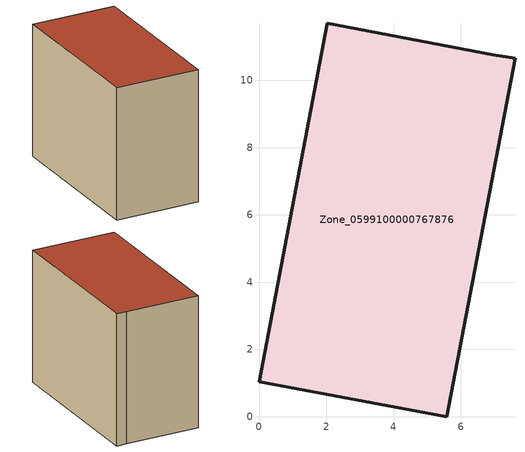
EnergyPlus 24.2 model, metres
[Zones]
Zone_0599100000767876
 floor ground (C_G): 2.03,11.7 6.95,10.76 7.61,10.66 5.58,0 0,1.03 z0
 wall outside (C_F): 6.95,10.76 2.03,11.7 0,1.03 5.58,0 7.61,10.66 6.95,10.76 z0:8.81
 roof outside (C_R): 0,1.03 5.58,0 7.61,10.66 6.95,10.76 2.03,11.7 z8.81
[BUILDING]
Pand.0599100000767876: North Axis=0; Terrain=City; Loads Convergence Tolerance Value=0.04; Temperature Convergence Tolerance Value=0.4; Solar Distribution=FullExterior; Maximum Number of Warmup Days=25; Minimum Number of Warmup Days=1
[Site:Location]
Rotterdam.The.Hague.AP_ZH_NLD Design_Conditions: Latitude=51.96; Longitude=4.45; Time Zone=1; Elevation=-4.5
[SITE:GROUNDTEMPERATURE:BUILDINGSURFACE]
18, 18, 18, 18, 18, 18, 18, 18, 18, 18, 18, 18
[MATERIAL] Thermal Absorptance=0.9; Solar Absorptance=0.7; Visible Absorptance=0.7
Name | Roughness | Thickness | Conductivity | Density | Specific Heat
G.TC.2006-2014 | MediumSmooth | 0.15 | 0.06 | 540 | 1210
F.TC.2006-2014 | Rough | 0.3 | 0.12 | 1920 | 840
R.TC.2006-2014 | MediumRough | 0.2 | 0.08 | 1500 | 1000
[CONSTRUCTION]
C_G: G.TC.2006-2014
C_F: F.TC.2006-2014
C_R: R.TC.2006-2014
[ZONE]
Zone_0599100000767876: Type=1; Multiplier=1; Ceiling Height=Autocalculate; Volume=Autocalculate; Floor Area=autocalculate; Part of Total Floor Area=Yes
[ZONEINFILTRATION:DESIGNFLOWRATE]
Infil_Zone_0599100000767876: Zone or ZoneList or Space or SpaceList=Zone_0599100000767876; Schedule=AlwaysOn; Design Flow Rate Calculation Method=Flow/Area; Flow Rate per Floor Area=0.0015; Constant Term Coefficient=1; Temperature Term Coefficient=0; Velocity Term Coefficient=0; Velocity Squared Term Coefficient=0
[HVACTEMPLATE:ZONE:IDEALLOADSAIRSYSTEM]
Zone_0599100000767876: Maximum Heating Supply Air Temperature=50; Minimum Cooling Supply Air Temperature=13; Maximum Heating Supply Air Humidity Ratio=0.0156; Minimum Cooling Supply Air Humidity Ratio=0.0077; Heating Limit=NoLimit; Cooling Limit=NoLimit; Dehumidification Control Type=ConstantSensibleHeatRatio; Cooling Sensible Heat Ratio=0.7; Dehumidification Setpoint=60; Humidification Control Type=None; Humidification Setpoint=30; Outdoor Air Method=None; Outdoor Air Flow Rate per Person=0.00944; Outdoor Air Flow Rate per Zone Floor Area=0; Outdoor Air Flow Rate per Zone=0; Demand Controlled Ventilation Type=None; Outdoor Air Economizer Type=NoEconomizer; Heat Recovery Type=None; Sensible Heat Recovery Effectiveness=0.7; Latent Heat Recovery Effectiveness=0.65
[ZONECONTROL:THERMOSTAT]
ThermostatControl_Zone_0599100000767876: Zone or ZoneList=Zone_0599100000767876; Control Type Schedule=DualSetpointControlType; Control 1=Thermostat_Zone_0599100000767876; Temperature Difference Between Cutout And Setpoint=0
[THERMOSTATSETPOINT:DUALSETPOINT]
Thermostat_Zone_0599100000767876: Heating Setpoint Temperature Schedule=HeatingSetpoint_Zone_0599100000767876; Cooling Setpoint Temperature Schedule=CoolingSetpoint_Zone_0599100000767876
[SCHEDULE:COMPACT]
HeatingSetpoint_Zone_0599100000767876: Through: 12/31, For: AllDays, Until: 24:00, 21
CoolingSetpoint_Zone_0599100000767876: Through: 12/31, For: AllDays, Until: 24:00, 24
DualSetpointControlType: Through: 12/31, For: AllDays, Until: 24:00, 4
AlwaysOn: Through: 12/31, For: AllDays, Until: 24:00, 1
